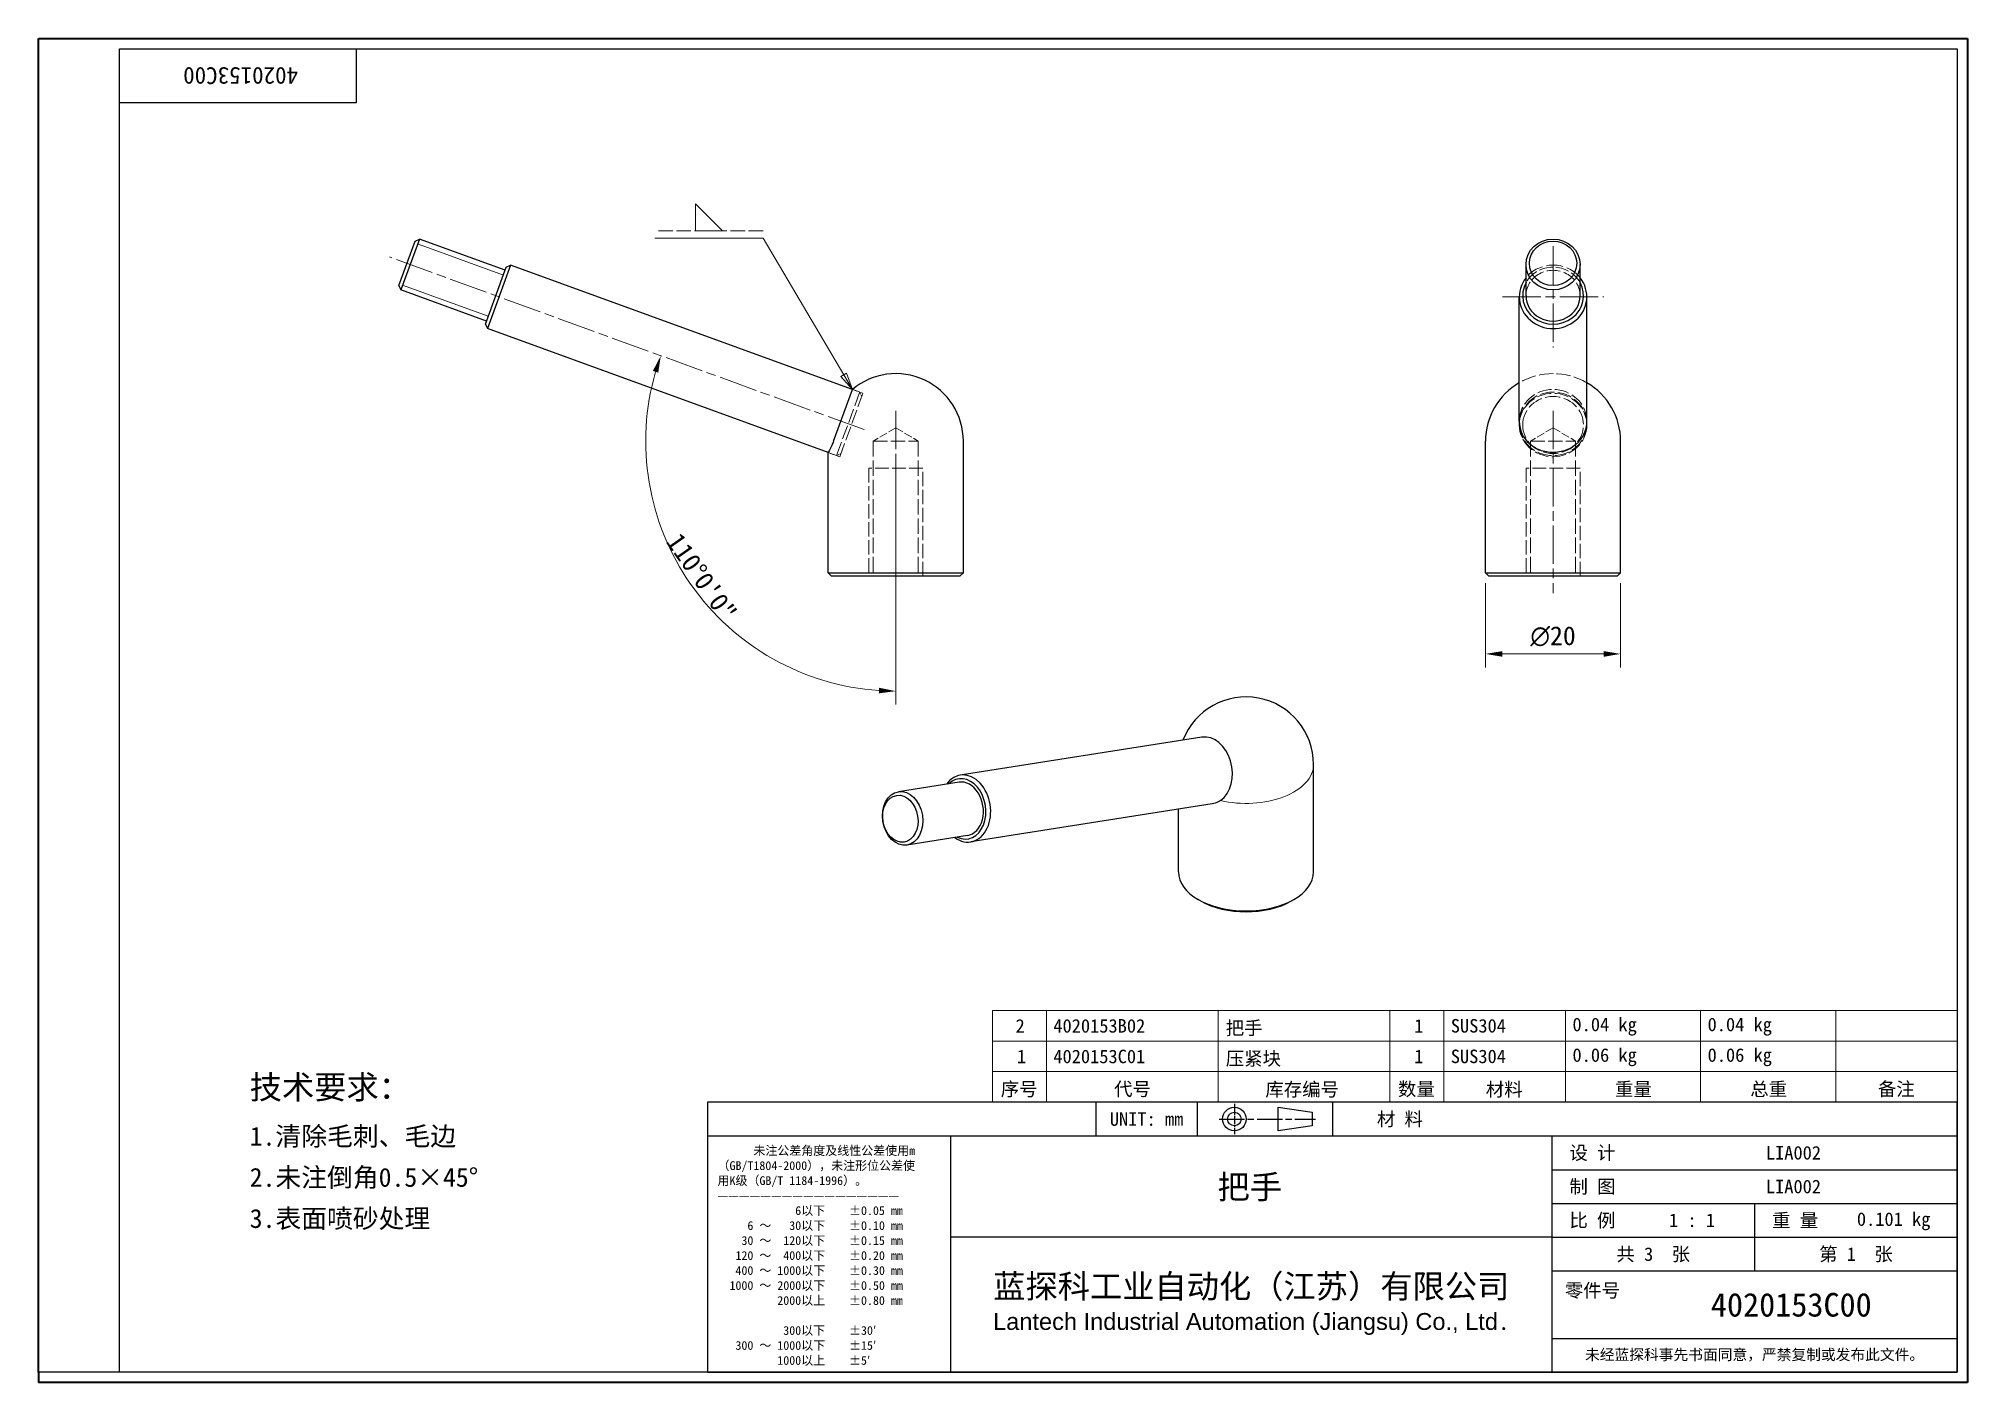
# Model space of a CAD drawing. Header units: millimetres. Extents: x 6 to 292, y 5 to 205.
import ezdxf
from ezdxf.enums import TextEntityAlignment as Align

# ---------------------------------------------------------------- set-up
doc = ezdxf.new("R2010")
doc.units = ezdxf.units.MM
doc.linetypes.add('CHAIN', pattern=[0.3543, 0.2362, -0.0295, 0.0591, -0.0295])
doc.linetypes.add('DASHED', pattern=[0.2067, 0.1654, -0.0413])
for name, color, linetype, lineweight in [('1', 7, 'Continuous', 18), ('可见 (ISO)', 7, 'Continuous', 25), ('可见窄的 (ISO)', 7, 'Continuous', 18), ('图框 (ISO)', 7, 'Continuous', 35), ('标题 (ISO)', 7, 'Continuous', 25)]:
    doc.layers.add(name, color=color, linetype=linetype, lineweight=lineweight)
for name, color, linetype, lineweight, true_color in [('中心标记 (ISO)', 1, 'CHAIN', 18, 0xff0000), ('中心线 (ISO)', 1, 'CHAIN', 18, 0xff0000), ('尺寸 (ISO)', 7, 'Continuous', 18, 0x008000), ('符号 (ISO)', 7, 'Continuous', 18, 0x008000), ('隐藏 (ISO)', 5, 'DASHED', 18, 0x0000ff)]:
    doc.layers.add(name, color=color, linetype=linetype, lineweight=lineweight, true_color=true_color)
doc.styles.add('文本样式164', font='SimSun.ttf')
doc.styles.add('文本样式165', font='SimSun.ttf')
doc.styles.add('文本样式74', font='SimSun.ttf')
doc.styles.add('最新国标', font='simfang.ttf')
doc.styles.add('注释文本 (ISO)', font='simfang.ttf')
doc.dimstyles.new('默认 (GB)', dxfattribs={"dimtxt": 2.8, "dimasz": 2.5, "dimexe": 2, "dimexo": 1.5, "dimgap": 0.5, "dimtad": 1, "dimtoh": 1, "dimdsep": 46, "dimtxsty": '最新国标', "dimcen": 0.09, "dimdle": 10, "dimclrd": 256, "dimclre": 256, "dimclrt": 256, "dimaunit": 1, "dimadec": 3, "dimazin": 2, "dimtfac": 0.535714, "dimtdec": 3, "dimtmove": 0, "dimatfit": 3, "dimfxl": 0, "dimtolj": 1, "dimlwd": -1, "dimlwe": -1, "dimarcsym": 0})

# ---------------------------------------------------------------- blocks, each defined once
blk = doc.blocks.new('图框 最新国标')
at = {"layer": '图框 (ISO)'}
for p, q in [((6, 7), (6, 204.5)), ((6, 204.5), (291.5, 204.5)), ((291.5, 204.5), (291.5, 5.5)), ((6, 7), (6, 5.5)), ((6, 7), (6, 5.5)), ((291.5, 5.5), (6, 5.5))]:
    blk.add_line(p, q, dxfattribs=at)
at = {"layer": '图框 (ISO)', "color": 7, "linetype": 'Continuous', "lineweight": 25}
for p, q in [((18, 203), (290, 203)), ((18, 7), (18, 203)), ((18, 203), (290, 203)), ((53, 203), (53, 195)), ((290, 203), (290, 7)), ((290, 203), (290, 7)), ((53, 195), (18, 195)), ((290, 7), (6, 7)), ((290, 7), (18, 7))]:
    blk.add_line(p, q, dxfattribs=at)
at = {"layer": '图框 (ISO)', "style": '文本样式74'}
blk.add_attdef('零件代号_001', (44.41, 200.25), '', height=2.5, rotation=180, dxfattribs=at)
blk = doc.blocks.new('标题栏 最新国标')
at = {"layer": '标题 (ISO)'}
for p, q in [((381.98, -183.84), (196.98, -183.84)), ((196.98, -183.84), (196.98, -223.84)), ((254.48, -183.84), (254.48, -188.84)), ((269.48, -183.84), (269.48, -188.84)), ((281.48, -188.09), (281.48, -184.59)), ((281.48, -184.59), (286.48, -185.34)), ((286.48, -185.34), (286.48, -187.34)), ((289.48, -183.84), (289.48, -188.84)), ((381.98, -223.84), (381.98, -183.84)), ((383.48, -183.84), (383.48, -225.34)), ((286.48, -187.34), (281.48, -188.09)), ((196.98, -188.84), (381.98, -188.84)), ((232.98, -188.84), (232.98, -223.84)), ((321.98, -188.84), (321.98, -223.84)), ((321.98, -193.84), (381.98, -193.84)), ((321.98, -198.84), (381.98, -198.84)), ((351.98, -198.84), (351.98, -208.84)), ((321.98, -203.84), (232.98, -203.84)), ((321.98, -203.84), (381.98, -203.84)), ((321.98, -208.84), (381.98, -208.84)), ((321.98, -218.84), (381.98, -218.84)), ((196.98, -223.84), (381.98, -223.84)), ((383.48, -225.34), (196.98, -225.34))]:
    blk.add_line(p, q, dxfattribs=at)
at = {"layer": '标题 (ISO)', "linetype": 'CHAIN', "ltscale": 5.000333}
blk.add_line((274.98, -184.09), (274.98, -188.59), dxfattribs=at)
at = {"layer": '标题 (ISO)', "linetype": 'CHAIN', "ltscale": 15.834605}
blk.add_line((272.73, -186.34), (286.98, -186.34), dxfattribs=at)
at = {"layer": '标题 (ISO)'}
for radius in [1.75, 1]:
    blk.add_circle((274.98, -186.34), radius, dxfattribs=at)
at = {"layer": '1', "style": '文本样式164'}
for s, p in [('UNIT: mm', (261.98, -186.34)), ('材 料', (299.48, -186.34)), ('设 计', (327.98, -191.34)), ('制 图', (327.98, -196.34)), ('比 例', (327.98, -201.34)), ('重 量', (357.98, -201.34)), ('共 3  张', (336.98, -206.34)), ('第 1  张', (366.98, -206.34))]:
    blk.add_text(s, height=2, dxfattribs=at).set_placement(p, align=Align.MIDDLE_CENTER)
at = {"layer": '标题 (ISO)', "style": '注释文本 (ISO)'}
for s, insert, char_height, attachment_point, line_spacing_factor in [('\\fSimSun|b0|i0;{\\H1.3000;      未注公差角度及线性公差使用m\\P}\\fSimSun|b0|i0;{\\H1.3000;（GB/T1804-2000），未注形位公差使\\P}\\fSimSun|b0|i0;{\\H1.3000;用K级（GB/T 1184-1996）。\\P}\\fSimSun|b0|i0;{\\H1.3000;—————————————————\\P}\\fSimSun|b0|i0;{\\H1.3000;             6以下    ±0.05 mm\\P}\\fSimSun|b0|i0;{\\H1.3000;     6 ～   30以下    ±0.10 mm\\P}\\fSimSun|b0|i0;{\\H1.3000;    30 ～  120以下    ±0.15 mm\\P}\\fSimSun|b0|i0;{\\H1.3000;   120 ～  400以下    ±0.20 mm\\P}\\fSimSun|b0|i0;{\\H1.3000;   400 ～ 1000以下    ±0.30 mm\\P}\\fSimSun|b0|i0;{\\H1.3000;  1000 ～ 2000以下    ±0.50 mm\\P}\\fSimSun|b0|i0;{\\H1.3000;          2000以上    ±0.80 mm\\P}\\fSimSun|b0|i0;{\\H1.3000;\\P}\\fSimSun|b0|i0;{\\H1.3000;           300以下    ±30′\\P}\\fSimSun|b0|i0;{\\H1.3000;   300 ～ 1000以下    ±15′\\P}\\fSimSun|b0|i0;{\\H1.3000;          1000以上    ±5′}', (198.48, -206.63), 1.3, 4, 1.023913), ('{\\fMicrosoft YaHei|b0|i0|c134|p34;\\H1.75x;蓝探科工业自动化（江苏）有限公司\\P\\fArial|b0|i0|c0|p34;\\H0.71429x;Lantech Industrial Automation (Jiangsu) Co., Ltd\\fFangSong|b0|i0|c134|p49;.\\H1.15195x; }', (277.48, -213.84), 2, 5, 0.978695)]:
    blk.add_mtext(s, dxfattribs=dict(at, insert=insert, char_height=char_height, attachment_point=attachment_point, line_spacing_factor=line_spacing_factor))
at = {"layer": '标题 (ISO)', "attachment_point": 5, "style": '注释文本 (ISO)'}
for s, insert, char_height in [('\\fFangSong|b0|i0;零件号', (327.98, -211.84), 2), ('\\fSimSun|b0|i0;{\\H1.6000;未经蓝探科事先书面同意，严禁复制或发布此文件。}', (351.98, -221.34), 1.6)]:
    blk.add_mtext(s, dxfattribs=dict(at, insert=insert, char_height=char_height))
at = {"layer": '标题 (ISO)', "style": '注释文本 (ISO)'}
blk.add_attdef('材料', text='', height=2, dxfattribs=at).set_placement((324.48, -186.34), align=Align.MIDDLE_CENTER)
at = {"layer": '标题 (ISO)'}
for tag, p, height, style in [('设计人_001', (353.65, -192.33), 2, '注释文本 (ISO)'), ('库存编号_001', (272.49, -198.15), 3.5, '文本样式165'), ('设计人_001', (353.65, -197.33), 2, '注释文本 (ISO)'), ('视图比例_001', (339.32, -202.33), 2, '注释文本 (ISO)'), ('质量\\P3;_001', (367.12, -202.16), 2, '注释文本 (ISO)'), ('零件代号_001', (345.51, -215.59), 3.5, '文本样式165')]:
    blk.add_attdef(tag, p, '', height=height, dxfattribs=dict(at, style=style))
blk = doc.blocks.new('焊接符号标识符1')
at = {"layer": '符号 (ISO)'}
for p, q in [((107.23, 176.01), (103.23, 180.01)), ((103.23, 180.01), (103.23, 176.01)), ((113.23, 174.96), (97.23, 174.96)), ((103.23, 176.01), (107.23, 176.01)), ((125.18, 154.69), (113.23, 174.96)), ((125.61, 154.95), (124.75, 154.44)), ((124.75, 154.44), (126.45, 152.54)), ((125.18, 154.69), (126.45, 152.54)), ((126.45, 152.54), (125.61, 154.95))]:
    blk.add_line(p, q, dxfattribs=at)
at = {"layer": '符号 (ISO)', "linetype": 'DASHED', "ltscale": 12.901145}
blk.add_line((113.23, 176.01), (97.23, 176.01), dxfattribs=at)
at = {"layer": '符号 (ISO)', "flags": 128}
blk.add_lwpolyline([(124.75, 154.44), (126.45, 152.54), (125.61, 154.95), (124.75, 154.44)], dxfattribs=at)
at = {"layer": '符号 (ISO)'}
blk.add_solid([(124.75, 154.44), (126.45, 152.54), (125.61, 154.95), (124.75, 154.44)], dxfattribs=at)
blk = doc.blocks.new('*D6')
at = {"layer": 'Defpoints', "color": 0, "transparency": 16777216}
for p in [(220.17, 125.38), (240.17, 125.38), (220.17, 113.38)]:
    blk.add_point(p, dxfattribs=at)
at = {"layer": '尺寸 (ISO)', "color": 116, "true_color": 0x00803f, "transparency": 16777216}
for p, q in [((220.17, 123.88), (220.17, 111.38)), ((240.17, 123.88), (240.17, 111.38)), ((237.67, 113.38), (222.67, 113.38))]:
    blk.add_line(p, q, dxfattribs=at)
for points in [[(222.67, 113.79), (222.67, 112.96), (220.17, 113.38)], [(237.67, 113.79), (237.67, 112.96), (240.17, 113.38)]]:
    blk.add_solid(points, dxfattribs=at)
at = {"layer": '尺寸 (ISO)', "transparency": 16777216, "insert": (230.17, 115.98), "char_height": 2.8, "attachment_point": 5, "style": '最新国标'}
blk.add_mtext('\\A1;{\\fAIGDT|b0|i0;\\ln}\\fFangSong|b0|i0;20', dxfattribs=at)
blk = doc.blocks.new('明细栏')
at = {"layer": '符号 (ISO)'}
for p, q in [((290, 60.58), (147.2, 60.58)), ((147.2, 60.58), (147.2, 51.53)), ((155.2, 60.58), (155.2, 51.53)), ((180.6, 60.58), (180.6, 51.53)), ((206, 60.58), (206, 51.53)), ((214, 60.58), (214, 51.53)), ((232, 60.58), (232, 51.53)), ((252, 60.58), (252, 51.53)), ((272, 60.58), (272, 51.53)), ((290, 60.58), (290, 51.53)), ((290, 56.05), (147.2, 56.05)), ((290, 51.53), (147.2, 51.53)), ((147.2, 47), (147.2, 51.53)), ((155.2, 47), (155.2, 51.53)), ((180.6, 47), (180.6, 51.53)), ((206, 47), (206, 51.53)), ((214, 47), (214, 51.53)), ((232, 47), (232, 51.53)), ((252, 47), (252, 51.53)), ((272, 47), (272, 51.53)), ((290, 47), (290, 51.53)), ((290, 47), (147.2, 47))]:
    blk.add_line(p, q, dxfattribs=at)
at = {"layer": '符号 (ISO)', "char_height": 2, "attachment_point": 7, "style": '注释文本 (ISO)'}
for s, insert in [('2', (150.61, 57.3)), ('4020153B02', (156.2, 57.27)), ('把手', (181.72, 56.77)), ('1', (209.61, 57.3)), ('SUS304', (215.03, 57.28)), ('0.04 kg', (233.04, 56.85)), ('0.04 kg', (253.04, 56.85)), ('1', (150.81, 52.77)), ('4020153C01', (156.2, 52.74)), ('压紧块', (181.72, 52.24)), ('1', (209.61, 52.77)), ('SUS304', (215.03, 52.75)), ('0.06 kg', (233.04, 52.32)), ('0.06 kg', (253.04, 52.32)), ('序号', (148.42, 47.71)), ('代号', (165.19, 47.73)), ('库存编号', (187.58, 47.66)), ('数量', (207.21, 47.72)), ('材料', (220.21, 47.68)), ('重量', (239.33, 47.78)), ('总重', (259.36, 47.75)), ('备注', (278.25, 47.74))]:
    blk.add_mtext(s, dxfattribs=dict(at, insert=insert))
blk = doc.blocks.new('*D8')
at = {"layer": 'Defpoints', "color": 0, "transparency": 16777216}
for p in [(128.18, 146.59), (132.88, 144.88), (132.88, 143.38), (97.43, 134.27)]:
    blk.add_point(p, dxfattribs=at)
at = {"layer": '尺寸 (ISO)', "color": 116, "true_color": 0x00803f, "transparency": 16777216}
blk.add_line((132.88, 141.88), (132.88, 105.87), dxfattribs=at)
blk.add_arc((132.88, 144.88), 37.01, 163.8712, 266.1288, dxfattribs=at)
for points in [[(96.93, 155.29), (97.72, 155.03), (98.1, 157.54)], [(130.39, 108.37), (130.37, 107.54), (132.88, 107.87)]]:
    blk.add_solid(points, dxfattribs=at)
at = {"layer": '尺寸 (ISO)', "transparency": 16777216, "insert": (104.13, 124.75), "char_height": 2.8, "attachment_point": 5, "rotation": 305, "style": '最新国标'}
blk.add_mtext('\\A1;110°0\'0"', dxfattribs=at)

msp = doc.modelspace()

# ---------------------------------------------------------------- linework, layer by layer
at = {"layer": '中心标记 (ISO)', "ltscale": 23.990969}
for p, q in [((230.169, 173.757), (230.169, 158.757)), ((222.669, 166.257), (237.669, 166.257))]:
    msp.add_line(p, q, dxfattribs=at)
at = {"layer": '中心线 (ISO)', "ltscale": 23.990969}
for p, q in [((128.18, 146.59), (57.927, 172.161)), ((132.879, 149.377), (132.879, 122.38)), ((230.169, 149.377), (230.169, 122.38))]:
    msp.add_line(p, q, dxfattribs=at)
at = {"layer": '可见 (ISO)'}
for p, q in [((59.325, 167.927), (61.72, 174.505)), ((62.36, 174.804), (59.624, 167.286)), ((62.36, 174.804), (59.624, 167.286)), ((61.72, 174.505), (62.36, 174.804)), ((75.046, 170.186), (62.36, 174.804)), ((72.139, 162.199), (75.217, 170.656)), ((75.858, 170.955), (72.438, 161.558)), ((75.217, 170.656), (75.858, 170.955)), ((126.451, 152.541), (75.858, 170.955)), ((226.169, 166.428), (226.169, 171.045)), ((234.169, 166.428), (234.169, 171.045)), ((59.325, 167.927), (59.624, 167.286)), ((72.31, 162.669), (59.624, 167.286)), ((225.169, 147.842), (225.169, 166.257)), ((235.169, 147.842), (235.169, 166.257)), ((72.139, 162.199), (72.438, 161.558)), ((122.879, 143.199), (72.438, 161.558)), ((123.663, 144.88), (126.451, 152.541)), ((122.879, 125.38), (122.879, 143.199)), ((142.879, 125.38), (142.879, 144.88)), ((220.169, 125.38), (220.169, 144.88)), ((240.169, 125.38), (240.169, 144.88)), ((122.879, 125.38), (142.879, 125.38)), ((123.379, 124.88), (122.879, 125.38)), ((142.379, 124.88), (123.379, 124.88)), ((142.379, 124.88), (142.879, 125.38)), ((220.169, 125.38), (240.169, 125.38)), ((220.669, 124.88), (220.169, 125.38)), ((239.669, 124.88), (220.669, 124.88)), ((239.669, 124.88), (240.169, 125.38)), ((178.19, 101.045), (142.416, 95.426)), ((142.239, 94.386), (133.269, 92.977)), ((194.721, 81.088), (194.721, 97.009)), ((179.7, 91.159), (143.968, 85.547)), ((174.721, 81.088), (174.721, 90.377)), ((143.48, 86.483), (134.51, 85.074)), ((178.003, 76.801), (177.65, 77.005)), ((191.438, 76.801), (191.792, 77.005))]:
    msp.add_line(p, q, dxfattribs=at)
for centre, start, end in [((132.879, 144.88), 0, 130), ((230.169, 144.88), 120, 180), ((230.169, 144.88), 0, 60), ((184.721, 97.009), 0, 158.92672)]:
    msp.add_arc(centre, 10, start, end, dxfattribs=at)
for centre, major_axis, ratio in [((230.169, 171.045), (-4, 0), 0.9396926), ((230.169, 171.216), (3.5, 0), 0.9396926), ((133.889, 89.025), (-0.621, 3.952), 0.7399972), ((133.557, 88.973), (0.543, -3.458), 0.7399972)]:
    msp.add_ellipse(centre, major_axis=major_axis, ratio=ratio, dxfattribs=at)
for centre, major_axis, ratio, start_param, end_param in [((230.169, 166.257), (-5, 0), 0.9396926, 5.6396842, 10.0682791), ((230.169, 166.428), (4.5, 0), 0.9396926, 2.6657104, 6.7590676), ((230.169, 166.428), (-4, 0), 0.9396926, 0, 3.1415927), ((230.169, 147.842), (-5, 0), 0.9396926, 0, 0.6820876), ((230.169, 147.842), (5, 0), 0.9396926, 5.6010977, 6.2831853), ((178.966, 96.106), (-0.776, 4.939), 0.7399972, 3.491595, 6.2831853), ((143.192, 90.486), (0.776, -4.939), 0.7399972, 5.6396842, 10.0682791), ((142.86, 90.434), (-0.698, 4.445), 0.7399972, 2.6657104, 6.7590676), ((142.86, 90.434), (0.621, -3.952), 0.7399972, 0, 3.1415927), ((184.721, 81.088), (10, 0), 0.5773503, 3.1415927, 6.2831853), ((184.721, 80.679), (9.5, 0), 0.5773503, 3.9269908, 5.4977871)]:
    msp.add_ellipse(centre, major_axis=major_axis, ratio=ratio, start_param=start_param, end_param=end_param, dxfattribs=at)
for points, knots in [([(123.663, 144.88), (123.616, 144.753), (123.57, 144.634), (123.357, 144.111), (123.184, 143.765), (122.944, 143.309), (122.879, 143.199), (122.879, 143.199)], [1.98486295, 1.98486295, 1.98486295, 1.98486295, 2.03575186, 2.03575186, 2.22435248, 2.22435248, 2.41295309, 2.41295309, 2.41295309, 2.41295309]), ([(234.05, 144.88), (233.94, 144.753), (233.824, 144.634), (233.26, 144.111), (232.698, 143.765), (231.467, 143.309), (230.798, 143.199), (229.535, 143.199), (228.86, 143.311), (227.62, 143.774), (227.056, 144.126), (226.499, 144.649), (226.391, 144.761), (226.288, 144.88)], [1.98486295, 1.98486295, 1.98486295, 1.98486295, 2.03575186, 2.03575186, 2.22435248, 2.22435248, 2.41295309, 2.41295309, 2.60320109, 2.60320109, 2.79344909, 2.79344909, 2.84114578, 2.84114578, 2.84114578, 2.84114578]), ([(180.949, 91.662), (180.838, 91.585), (180.723, 91.515), (180.332, 91.313), (180.022, 91.212), (179.7, 91.161)], [1.98486295, 1.98486295, 1.98486295, 1.98486295, 2.03575186, 2.03575186, 2.15537572, 2.15537572, 2.15537572, 2.15537572])]:
    msp.add_open_spline(points, degree=3, knots=knots, dxfattribs=at)
at = {"layer": '可见窄的 (ISO)'}
for p, q in [((74.792, 169.487), (62.106, 174.104)), ((59.879, 167.985), (72.565, 163.368))]:
    msp.add_line(p, q, dxfattribs=at)
msp.add_ellipse((184.721, 97.009), major_axis=(10, 0), ratio=0.5773503, start_param=4.3255916, end_param=6.2831853, dxfattribs=at)
at = {"layer": '隐藏 (ISO)', "ltscale": 12.665669}
for p, q in [((124.121, 142.747), (127.541, 152.144)), ((124.591, 142.576), (128.011, 151.973))]:
    msp.add_line(p, q, dxfattribs=at)
at = {"layer": '隐藏 (ISO)', "ltscale": 3.16218}
for p, q in [((126.451, 152.541), (128.011, 151.973)), ((225.169, 147.842), (225.169, 147.274)), ((235.169, 147.842), (235.169, 147.274))]:
    msp.add_line(p, q, dxfattribs=at)
at = {"layer": '隐藏 (ISO)', "ltscale": 2.209832}
for p, q in [((127.541, 152.144), (126.451, 152.541)), ((225.169, 147.445), (225.169, 147.842)), ((235.169, 147.445), (235.169, 147.842))]:
    msp.add_line(p, q, dxfattribs=at)
at = {"layer": '隐藏 (ISO)', "ltscale": 1.346724}
for p, q in [((127.84, 151.503), (127.541, 152.144)), ((124.762, 143.046), (124.121, 142.747))]:
    msp.add_line(p, q, dxfattribs=at)
at = {"layer": '隐藏 (ISO)', "ltscale": 7.384992}
for p, q in [((132.879, 146.877), (129.555, 144.88)), ((132.879, 146.877), (136.202, 144.88)), ((230.169, 146.877), (226.845, 144.88)), ((230.169, 146.877), (233.492, 144.88))]:
    msp.add_line(p, q, dxfattribs=at)
at = {"layer": '隐藏 (ISO)', "ltscale": 3.470117}
msp.add_line((122.879, 143.199), (124.591, 142.576), dxfattribs=at)
at = {"layer": '隐藏 (ISO)', "ltscale": 2.517769}
msp.add_line((124.121, 142.747), (122.879, 143.199), dxfattribs=at)
at = {"layer": '隐藏 (ISO)', "ltscale": 12.628305}
for p, q in [((129.555, 144.88), (136.202, 144.88)), ((226.845, 144.88), (233.492, 144.88))]:
    msp.add_line(p, q, dxfattribs=at)
at = {"layer": '隐藏 (ISO)', "ltscale": 13.822656}
for p, q in [((129.555, 144.88), (129.555, 124.88)), ((136.202, 144.88), (136.202, 124.88)), ((226.845, 144.88), (226.845, 124.88)), ((233.492, 144.88), (233.492, 124.88))]:
    msp.add_line(p, q, dxfattribs=at)
at = {"layer": '隐藏 (ISO)', "ltscale": 12.901145}
for p, q in [((128.879, 140.88), (128.879, 124.88)), ((136.879, 124.88), (136.879, 140.88)), ((226.169, 140.88), (226.169, 124.88)), ((234.169, 124.88), (234.169, 140.88))]:
    msp.add_line(p, q, dxfattribs=at)
at = {"layer": '隐藏 (ISO)', "ltscale": 12.159042}
for p, q in [((136.879, 140.88), (128.879, 140.88)), ((234.169, 140.88), (226.169, 140.88))]:
    msp.add_line(p, q, dxfattribs=at)
at = {"layer": '隐藏 (ISO)', "ltscale": 12.665669}
msp.add_arc((230.169, 144.88), 10, 60, 120, dxfattribs=at)
at = {"layer": '隐藏 (ISO)', "ltscale": 14.953962}
msp.add_ellipse((230.169, 166.257), major_axis=(-5, 0), ratio=0.9396926, start_param=3.7850938, end_param=5.6396842, dxfattribs=at)
at = {"layer": '隐藏 (ISO)', "ltscale": 11.918513}
msp.add_ellipse((230.169, 166.428), major_axis=(4.5, 0), ratio=0.9396926, start_param=0.4758822, end_param=2.6657104, dxfattribs=at)
at = {"layer": '隐藏 (ISO)', "ltscale": 12.159042}
msp.add_ellipse((230.169, 166.428), major_axis=(4, 0), ratio=0.9396926, start_param=0, end_param=3.1415927, dxfattribs=at)
at = {"layer": '隐藏 (ISO)', "ltscale": 12.665669}
msp.add_ellipse((230.169, 147.842), major_axis=(-5, 0), ratio=0.9396926, start_param=3.1415927, end_param=6.2831853, dxfattribs=at)
for centre, major_axis in [((230.169, 147.445), (5, 0)), ((230.169, 147.274), (-5, 0))]:
    msp.add_ellipse(centre, major_axis=major_axis, ratio=0.9396926, dxfattribs=at)
at = {"layer": '隐藏 (ISO)', "ltscale": 13.678923}
msp.add_ellipse((230.169, 147.274), major_axis=(-4.5, 0), ratio=0.9396926, dxfattribs=at)

# ---------------------------------------------------------------- block references
msp.add_blockref('图框 最新国标', (0, 0)).add_auto_attribs({'零件代号_001': '4020153C00'})
ref = msp.add_blockref('标题栏 最新国标', (-91.983, 230.844))
ref.add_attrib('零件代号_001', '4020153C00', (253.525, 15.25), dxfattribs={"layer": '标题 (ISO)', "height": 3.5, "style": '文本样式165'})
ref.add_attrib('库存编号_001', '把手', (180.504, 32.691), dxfattribs={"layer": '标题 (ISO)', "height": 3.5, "style": '文本样式165'})
ref.add_attrib('质量\\P3;_001', '0.101 kg', (275.137, 28.683), dxfattribs={"layer": '标题 (ISO)', "height": 2, "style": '注释文本 (ISO)'})
ref.add_attrib('视图比例_001', '1 : 1', (247.337, 28.517), dxfattribs={"layer": '标题 (ISO)', "height": 2, "style": '注释文本 (ISO)'})
ref.add_attrib('设计人_001', 'LIA002', (261.669, 38.511), dxfattribs={"layer": '标题 (ISO)', "height": 2, "style": '注释文本 (ISO)'})
ref.add_attrib('设计人_001', 'LIA002', (261.669, 33.511), dxfattribs={"layer": '标题 (ISO)', "height": 2, "style": '注释文本 (ISO)'})
at = {"layer": '符号 (ISO)'}
for name in ['焊接符号标识符1', '明细栏']:
    msp.add_blockref(name, (0, 0), dxfattribs=at)

# ---------------------------------------------------------------- texts
at = {"layer": '符号 (ISO)', "insert": (37.249, 39.525), "char_height": 2, "width": 42.46968, "attachment_point": 4, "line_spacing_factor": 1.305367, "style": '注释文本 (ISO)'}
msp.add_mtext('{\\H1.75x;技术要求：\\P\\f仿宋_GB2312|b0|i0|c134|p0;\\H0.8x;1.\\fFangSong|b0|i0|c134|p49;清除毛刺、毛边\\P\\f仿宋_GB2312|b0|i0|c134|p0;2.\\fFangSong|b0|i0|c134|p49;未注倒角\\f仿宋_GB2312|b0|i0|c134|p0;0.5\\fFangSong|b0|i0|c134|p49;×\\f仿宋_GB2312|b0|i0|c134|p0;45°\\P3.\\fFangSong|b0|i0|c134|p49;表面喷砂处理}', dxfattribs=at)

# ---------------------------------------------------------------- dimensions: what is measured, and where the dimension line sits
at = {"layer": '尺寸 (ISO)', "color": 116, "true_color": 0x00803f}
dim = msp.add_angular_dim_3p(base=(97.4251, 134.2662), center=(132.8788, 144.8803), p1=(128.1803, 146.5904), p2=(132.8788, 143.3803), dimstyle='默认 (GB)', override={"dimgap": 0.5, "dimtoh": 0, "dimse1": 1, "dimtol": 0, "dimlim": 0, "dimtp": 0, "dimtm": 0, "dimtdec": 2}, dxfattribs=at)
dim.commit()
dim.dimension.update_dxf_attribs({"geometry": '*D8', "text_midpoint": (102.5633, 123.6531), "dimtype": 165})
dim = msp.add_linear_dim(base=(220.169, 113.377), p1=(240.169, 125.38), p2=(220.169, 125.38), angle=180, text='{\\fAIGDT|b0|i0;\\ln}\\fFangSong|b0|i0;<>', dimstyle='默认 (GB)', override={"dimgap": 0.5, "dimtoh": 0, "dimdec": 2, "dimtol": 0, "dimlim": 0, "dimtp": 0, "dimtm": 0, "dimtdec": 3, "dimtofl": 0, "dimatfit": 1}, dxfattribs=at)
dim.commit()
dim.dimension.update_dxf_attribs({"geometry": '*D6', "text_midpoint": (230.169, 113.377), "dimtype": 160})

doc.saveas('drawing.dxf')
